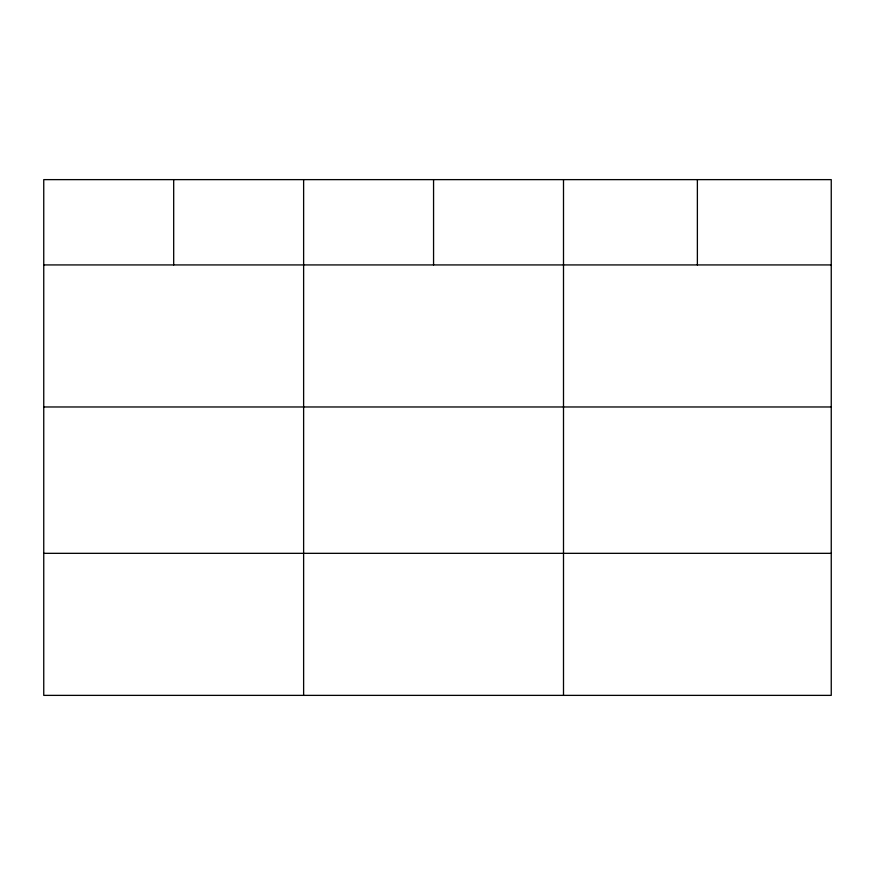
<?xml version="1.0" encoding="UTF-8"?>
<svg xmlns="http://www.w3.org/2000/svg" width="875" height="875" viewBox="0 0 875 875"><rect width="100%" height="100%" fill="white"/><g stroke="black" fill="none" stroke-linecap="round" stroke-linejoin="round"><path stroke-width="1.31" d="M831.25 406.973L831.25 179.627L43.75 179.627L43.75 695.373L831.25 695.373L831.25 406.973L43.75 406.973M43.75 264.928L831.25 264.928M43.75 553.328L831.25 553.328M697.375 179.627L697.375 264.928M563.5 179.627L563.5 695.373M433.562 179.627L433.562 264.928M303.625 179.627L303.625 695.373M173.688 179.627L173.688 264.928"/></g></svg>
